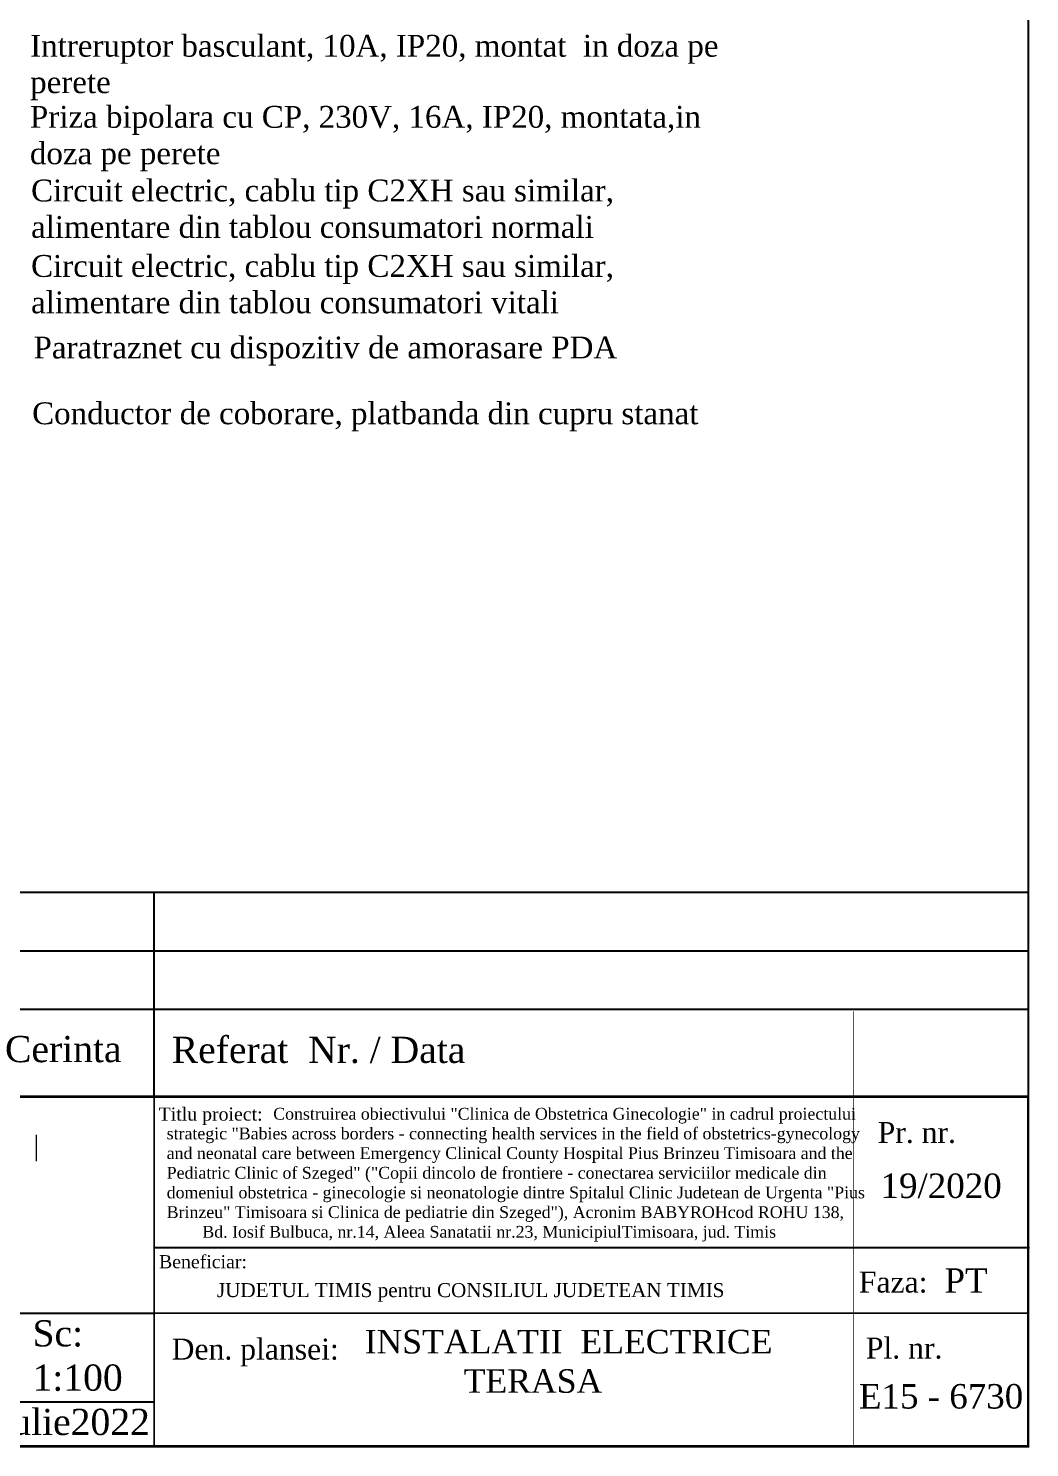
# Model space of a CAD drawing. Header units: millimetres. Extents: x 1322820 to 1391563, y 1051909 to 1098256.
# Drawn here: x 1380107 to 1391563, y 1055209 to 1071447 of the extents above; entities that cross this region are included whole.
import ezdxf

# ---------------------------------------------------------------- set-up
doc = ezdxf.new("R2010")
doc.units = ezdxf.units.MM
doc.header["$MEASUREMENT"] = 0
doc.layers.get('0').update_dxf_attribs({"true_color": 0x787878})
doc.layers.add('Circuite', color=7, linetype='Continuous', lineweight=25)
doc.layers.add('Slab_Pen_No__111', color=7, linetype='Continuous', lineweight=5, true_color=0x9e9e9e)
doc.layers.add('Texte', color=7, linetype='Continuous')
doc.layers.add('Z _ layout _ CARTUS', color=7, linetype='Continuous')
doc.styles.add('GENERATED_STYLE_1', font='arialbd.ttf')
doc.styles.add('GENERATED_STYLE_2', font='arial.ttf')

msp = doc.modelspace()

# ---------------------------------------------------------------- linework, layer by layer
at = {"layer": 'Circuite', "linetype": 'Continuous', "ltscale": 2}
msp.add_line((1381558, 1057500), (1391563, 1057500), dxfattribs=at)
at = {"layer": 'Circuite'}
msp.add_lwpolyline([(1391546, 1055224), (1324044, 1055224), (1324044, 1098256), (1391546, 1098256)], close=True, dxfattribs=at)
at = {"layer": 'Slab_Pen_No__111', "linetype": 'Continuous'}
msp.add_line((1380201, 1058487), (1380201, 1058787), dxfattribs=at)
at = {"layer": 'Texte', "linetype": 'Continuous'}
for p, q in [((1381546, 1059894), (1381546, 1061564)), ((1381546, 1059224), (1381546, 1060894)), ((1373546, 1056747), (1381546, 1056747)), ((1373546, 1055732), (1381546, 1055732))]:
    msp.add_line(p, q, dxfattribs=at)
at = {"layer": 'Texte', "linetype": 'Continuous', "flags": 128}
for points in [[(1373546, 1060564), (1373546, 1061564), (1391546, 1061564)], [(1373546, 1060564), (1373546, 1061564), (1391546, 1061564)], [(1373546, 1059894), (1373546, 1060894), (1391546, 1060894)], [(1373546, 1059894), (1373546, 1060894), (1391546, 1060894)], [(1373546, 1059224), (1373546, 1060224), (1391546, 1060224)]]:
    msp.add_lwpolyline(points, dxfattribs=at)
at = {"layer": 'Texte', "linetype": 'Continuous'}
for points, const_width in [([(1389546, 1055224), (1389546, 1060201)], 10), ([(1381546, 1055224), (1381546, 1059224)], 20), ([(1373546, 1056747), (1381546, 1056747)], 20), ([(1381546, 1056747), (1391546, 1056747)], 20)]:
    msp.add_lwpolyline(points, dxfattribs=dict(at, const_width=const_width))
at = {"layer": 'Texte', "linetype": 'Continuous', "const_width": 30}
msp.add_lwpolyline([(1391546, 1055224), (1373546, 1055224), (1373546, 1059224), (1391546, 1059224)], close=True, dxfattribs=at)

# ---------------------------------------------------------------- texts
at = {"linetype": 'Continuous', "char_height": 250, "attachment_point": 1}
for s, insert, width in [('{\\fTimes New Roman|b0|i0|c0|p18;Paratraznet cu dispozitiv de amorasare PDA}', (1380166, 1067921), 6963.05), ('{\\fTimes New Roman|b0|i0|c0|p18;Conductor de coborare, platbanda din cupru stanat}', (1380150, 1067168), 8734.51)]:
    msp.add_mtext(s, dxfattribs=dict(at, insert=insert, width=width))
at = {"layer": 'Circuite', "linetype": 'Continuous', "insert": (1380125, 1070560), "char_height": 250, "width": 8176.12, "attachment_point": 1}
msp.add_mtext('{\\fTimes New Roman|b0|i0|c0|p18;Priza bipolara cu CP, 230V, 16A, IP20, montata,in doza pe perete}', dxfattribs=at)
at = {"layer": 'Texte', "linetype": 'Continuous', "attachment_point": 1}
for s, insert, char_height, width in [('{\\fTimes New Roman|b0|i0|c0|p18;Intreruptor basculant, 10A, IP20, montat  in doza pe perete }', (1380128, 1071373), 250, 8066.24), ('\\fTimes New Roman|b0|i0|c0|p18;Cerinta ', (1379840, 1059919), 300, 1427), ('{\\fTimes New Roman|b0|i0|c0|p18;19/2020}', (1389857, 1058345), 280, 2828.72), ('{\\fTimes New Roman|b0|i0|c0|p18;  PT}', (1390377, 1057261), 280, 2828.72), ('{\\fTimes New Roman|b0|i0|c0|p18;Faza:}', (1389609, 1057223), 240, 2828.72), ('{\\fTimes New Roman|b0|i0|c0|p18;  Sc:}', (1379928, 1056667), 300, 1427), ('{\\fTimes New Roman|b0|i0|c0|p18;                 \\H0.9x; INSTALATII  ELECTRICE\\P                               TERASA}', (1381927, 1056556), 300, 9934.39), ('{\\fTimes New Roman|b0|i0|c0|p18;  1:100}', (1379928, 1056160), 300, 1427), ('{\\fTimes New Roman|b0|i0|c0|p18; E15 - 6730}', (1389504, 1055936), 280, 2828.72), ('{\\fTimes New Roman|b0|i0|c0|p18;Iulie2022}', (1379761, 1055653), 300, 3069.59)]:
    msp.add_mtext(s, dxfattribs=dict(at, insert=insert, char_height=char_height, width=width))
at = {"layer": 'Texte', "attachment_point": 1}
for s, insert, char_height, width in [('{\\fTimes New Roman|b0|i0|c0|p18;Circuit electric, cablu tip C2XH sau similar, alimentare din tablou consumatori normali\\P   }', (1380138, 1069717), 250, 7353.35), ('{\\fTimes New Roman|b0|i0|c0|p18;Circuit electric, cablu tip C2XH sau similar, alimentare din tablou consumatori vitali   }', (1380138, 1068854), 250, 7353.35), ('\\fTimes New Roman|b0|i0|c0|p18;Referat  Nr. / Data', (1381748, 1059910), 300, 4001.7), ('{\\fTimes New Roman|b0|i0|c0|p18;                        \\H1.38x;      \\H0.97826x;Construirea obiectivului "Clinica de Obstetrica Ginecologie" in cadrul proiectului\\Pstrategic "Babies across borders - connecting health services in the field of obstetrics-gynecology and neonatal care between Emergency Clinical County Hospital Pius Brinzeu Timisoara and the Pediatric Clinic of Szeged" ("Copii dincolo de frontiere - conectarea serviciilor medicale din domeniul obstetrica - ginecologie si neonatologie dintre Spitalul Clinic Judetean de Urgenta "Pius Brinzeu" Timisoara si Clinica de pediatrie din Szeged"), Acronim BABYROHcod ROHU 138, \\P        Bd. Iosif Bulbuca, nr.14, Aleea Sanatatii nr.23, MunicipiulTimisoara, jud. Timis}', (1381690, 1059096), 100, 7975.82), ('{\\fTimes New Roman|b0|i0|c0|p18;Pr. nr.}', (1389824, 1058935), 240, 3377.2), ('{\\fTimes New Roman|b0|i0|c0|p18;JUDETUL TIMIS pentru CONSILIUL JUDETEAN TIMIS}', (1382265, 1057091), 160, 6048), ('{\\fTimes New Roman|b0|i0|c0|p18;Den. plansei:   }', (1381746, 1056456), 240, 3124.54), ('{\\fTimes New Roman|b0|i0|c0|p18;Pl. nr.}', (1389689, 1056468), 240, 1875.54)]:
    msp.add_mtext(s, dxfattribs=dict(at, insert=insert, char_height=char_height, width=width))
at = {"layer": 'Z _ layout _ CARTUS', "color": 7, "linetype": 'Continuous', "lineweight": 35, "insert": (1381598, 1059100), "char_height": 150, "width": 8260, "attachment_point": 1, "line_spacing_factor": 1.034871, "style": 'GENERATED_STYLE_2'}
msp.add_mtext('\\A1;\\pt2250;{\\fTimes New Roman|b0|i0|c0|p18;Titlu proiect:\\H0.99999x;   }', dxfattribs=at)
at = {"layer": 'Z _ layout _ CARTUS', "color": 7, "linetype": 'Continuous', "lineweight": 35, "insert": (1381602, 1057411), "char_height": 150, "attachment_point": 1, "style": 'GENERATED_STYLE_1'}
msp.add_mtext('\\A1;{\\fTimes New Roman|b0|i0|c0|p18;Beneficiar:}', dxfattribs=at)

doc.saveas('drawing.dxf')
